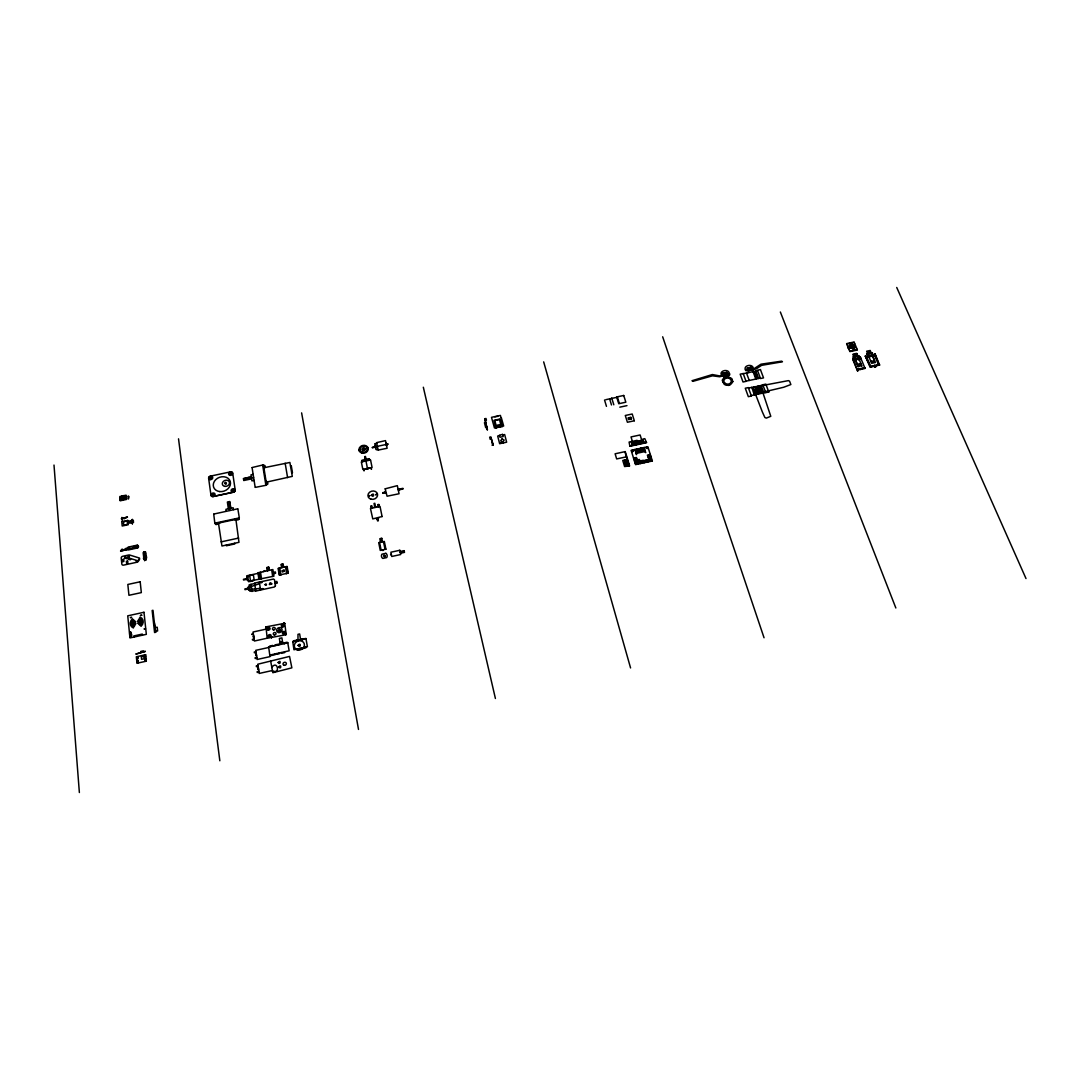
<?xml version="1.0" encoding="UTF-8"?>
<svg xmlns="http://www.w3.org/2000/svg" width="1080" height="1080" viewBox="0 0 1080 1080"><rect width="100%" height="100%" fill="white"/><g stroke="black" fill="none" stroke-linecap="round" stroke-linejoin="round"><path stroke-width="1.5" d="M280.625 630.045L279.194 628.952L278.343 630.855L280.476 630.531L278.249 630.707M281.259 574.668L280.53 574.952M143.397 558.468L143.681 557.644A1.85 1.525 -25.8 0 1 146.07 557.051L146.381 558.603A1.85 1.525 -25.7 0 1 143.978 559.197L143.141 552.677A1.85 1.525 -25.6 0 1 145.53 552.082M286.983 573.453L286.268 573.71M270.027 583.726L270.716 583.443M238.721 519.575L236.156 520.223M218.498 523.976L216.013 524.61M213.746 514.067L237.735 508.815M377.879 504.63L378.783 504.414M370.832 506.142L371.723 505.926M267.692 484.056L266.584 484.461M125.159 497.245L126.293 496.827M125.24 498.002L126.374 497.583M125.321 498.771L126.441 498.258M121.109 498.447L119.988 498.852M121.176 499.203L120.069 499.689M121.257 499.959L120.136 500.364M264.978 467.343L263.898 467.721M128.372 557.847L129.857 555.093L139.536 558.077L138.051 560.844L127.535 557.591L128.831 554.971L122.715 556.294A1.688 1.391 -26.4 0 0 121.23 558.05L121.838 564.057A1.701 1.391 -26.6 0 0 123.606 565.124L137.093 562.207L137.889 560.804M128.642 558.077L128.088 559.102L130.275 559.791L130.828 558.751M362.016 460.283L369.293 458.717M361.436 461.957L370.481 460.013M135.743 560.804L138.119 561.695L139.712 558.968M252.14 467.519L262.643 465.021L265.896 485.298L255.353 487.377M376.663 442.611L385.493 440.613L387.113 448.268L378.243 450.063M375.057 443.718L376.704 443.245M270.945 582.889C265.801 586.454 274.685 582.376 271.161 584.334M497.772 416.3L494.843 416.839M762.885 384.952L760.563 385.749L770.783 416.313L766.327 418.095L764.883 417.514L762.372 411.98L753.111 388.058L753.908 386.87M743.256 373.721L757.579 370.656M754.029 368.685L760.968 364.19L781.691 361.152L782.433 361.787L761.589 365.351L756.014 369.05L745.443 369.94L754.204 369.32M751.235 395.564L765.679 392.472M745.983 381.159L760.347 378.095M850.5 347.598L849.542 348.098A3.065 2.43 9.4 0 1 850.46 344.601A3.065 2.43 9.4 0 1 854.779 345.951A3.065 2.43 9.4 0 1 852.984 349.178L852.606 348.26M134.311 547.763L134.163 546.359C139.144 547.844 138.119 543.281 136.58 546.075A2.97 2.444 -25.4 0 0 136.715 547.358L137.565 547.952L138.402 547.115A2.066 1.701 -25.5 0 0 138.267 545.967L138.105 545.751A2.97 2.444 -25.6 0 1 138.24 547.034L137.578 547.668A1.377 1.134 -25.5 0 1 137.187 547.142L120.528 551.083L136.445 547.304M247.185 577.287L247.185 580.122L248.251 580.203M722.736 374.841L727.394 373.937M721.305 375.664L729.797 373.95L719.739 376.772L712.449 375.827L692.874 381.348L692.024 380.714L712.382 374.544L721.575 376.272M723.209 373.329L724.356 375.827L726.773 375.138L725.625 372.64M268.542 647.123L287.888 642.843M292.666 641.777L306.099 638.807M268.61 647.5L255.757 650.336L257.108 659.489L269.987 656.627L268.623 646.718L269.933 646.812M255.96 651.672L254.273 652.037L254.381 652.806L256.068 652.428M256.257 653.764L256.594 656.046M255.744 654.669L255.852 655.425M256.797 657.383L255.11 657.761L255.218 658.517L256.905 658.152M269.757 655.101L289.156 650.795L287.699 642.492L286.497 643.14M269.879 655.857L275.157 654.696L275.036 653.927M270.702 661.27L272.822 672.705L291.87 667.845L289.548 656.424L257.796 664.214L259.16 673.448L272.106 670.572M257.999 665.55L256.298 665.928L256.406 666.698L258.107 666.32M258.309 667.67L258.647 669.978M257.783 668.574L257.891 669.344M258.849 671.328L257.148 671.706L257.256 672.476L258.957 672.098M265.829 629.195L253.071 632.003L254.394 641.02L267.192 638.199L265.964 626.886L284.769 623.295L286.2 634.689L267.206 638.267M136.836 657.99L137.903 657.747M144.356 656.33L145.422 656.087M253.26 633.312L251.694 634.433L253.368 634.068M253.557 635.378L253.894 637.632M137.228 661.851L138.308 661.621M144.761 660.191L145.841 659.961M253.044 636.269L253.152 637.025M254.084 638.955L252.41 639.32L252.518 640.076L254.192 639.698M279.99 642.398L282.515 641.831M258.026 573.345L246.753 575.802L246.969 577.233L247.779 577.058M273.348 572.602L275.4 572.157L275.576 573.237L273.524 573.683M246.942 578.543L243.459 579.299L243.554 580.028L247.05 579.258M248.427 581.378L254.178 580.122L253.368 574.736L247.617 575.977L248.549 581.634L250.56 581.472L249.669 575.532M254.678 583.443L249.129 584.942L249.885 591.233L255.757 590.693M391.271 554.081L390.569 554.796L391.379 554.62M400.221 552.218L404.271 551.34M400.288 552.569L404.352 551.691M259.591 583.686L248.468 587.412L248.792 589.586L260.307 588.384M249.183 586.508C247.199 586.224 247.698 591.179 249.723 590.139M274.82 581.85L276.872 581.405L277.155 583.214L275.103 583.659M248.36 588.182L244.863 588.951L244.971 589.68L248.468 588.911M154.346 622.62L155.844 632.259L154.575 632.529L152.159 610.497L152.982 610.308L155.425 632.34M154.886 627.534L157.208 627.224L157.626 630.95L155.736 631.355M144.639 560.29L146.273 559.94L146.003 557.577L144.383 557.955M626.427 456.827L616.667 458.933L615.114 453.789L625.239 451.602L629.627 465.912L624.605 466.546L624.092 464.873L628.466 463.482M627.237 459.486L622.755 460.458L623.768 463.793L628.263 462.82M633.542 458.123L636.471 457.488L637.497 460.823M650.308 454.491L647.393 455.126L648.432 458.447L651.362 457.826M626.954 459.905L625.779 460.161L626.117 461.241L627.291 460.985M624.793 461.7L627.588 461.282M634.055 459.783L636.984 459.149M647.919 456.786L650.835 456.151M627.44 461.484L626.265 461.74L626.602 462.82L627.764 462.564M634.568 461.457L639.684 460.35L639.414 459.486L637.43 459.918L637.7 460.782M628.614 463.982L627.453 464.238L627.952 465.912L629.127 465.656M376.407 518.846L378.608 518.373M627.575 464.67L625.226 465.183M627.845 465.521L625.495 466.034M857.358 369.603L864.878 367.983M753.435 392.054L755.136 391.689L754.772 390.69A2.633 2.147 6.6 0 1 756.513 388.071L757.512 387.855L757.039 386.546L788.346 380.632L789.561 381.146L790.857 384.534L783.729 387.248L764.627 391.743L755.19 393.755L753.786 393.039M230.499 506.574L229.446 501.606M755.365 394.187L762.966 392.553M137.255 545.157L128.156 547.115L127.467 548.046A2.97 2.444 -25.8 0 0 127.602 549.329L128.358 549.936L137.565 547.952M382.725 492.669L385.304 492.115M398.655 489.24L402.935 488.322M398.142 489.443L401.018 489.348M382.86 493.344L385.439 492.791M398.25 489.942L403.083 488.997M637.97 441.018L638.672 442.962M640.035 440.573L640.643 442.544M641.898 440.168L642.614 442.112M642.884 439.952L643.599 441.909M632.556 445.163L637.996 443.988L637.281 441.693L631.854 442.868L632.691 445.311M629.775 445.932L646.475 442.341M143.829 552.919L145.058 552.663L145.503 556.781L144.288 557.037M145.112 553.203L145.22 554.135M143.924 553.824L145.557 553.473M144.045 554.945L145.274 554.661M145.328 555.188L145.449 556.254M374.072 507.263L376.258 506.79M144.315 557.402L145.544 557.132L145.773 559.251L144.558 559.508M221.103 541.863L238.626 538.083M644.733 450.32L635.971 452.223L636.525 454.639L634.932 449.51M644.909 451.562L636.538 453.37L636.174 452.169M262.67 465.183L263.453 465.021L266.666 484.961L265.869 485.136M263.534 465.521L264.6 465.372M119.745 496.544L126.117 495.18M128.169 495.99L128.52 499.014M485.46 420.296L486.432 420.093L486.014 418.487L484.677 418.77L487.471 429.813M119.921 498.177L120.933 498.015M128.277 496.651L129.033 496.49L128.453 498.339M126.36 497.489L125.388 497.664M846.815 344.075L854.266 342.482M119.988 498.933L121.014 498.771M501.309 417.663L503.658 426.019L494.464 427.977L491.495 417.326L500.405 415.422L500.931 417.474M386.006 443.043L386.6 445.824M485.527 422.132L487.202 429.867L485.055 418.689M126.522 499.014L125.577 499.19M485.339 422.55L484.461 422.739L485.703 427.653L486.594 427.464M358.952 449.752L359.897 449.55L360.086 450.522L359.154 450.725M368.05 447.808L367.106 448.011L367.308 448.996L368.24 448.794M386.195 443.948L388.246 444.042L386.411 444.92M374.936 446.513L372.344 447.741L375.07 447.161M386.815 443.988L386.951 444.636M372.276 447.417L387.086 444.272M290.507 465.98L291.29 465.804L292.464 472.662L291.681 472.838M253.152 474.404L250.979 474.863L251.91 480.857L254.084 480.398M605.799 399.681L617.423 397.211M722.79 374.666L727.394 373.68M747.495 369.401L752.085 368.429M721.791 375.287L729.567 374.301L722.021 375.908C717.687 370.777 729.014 367.956 729.338 373.68M745.821 370.156L753.584 369.185L746.051 370.791C741.744 365.499 753.043 362.961 753.354 368.564M377.987 449.442L376.339 449.699M251.289 476.861L243.472 478.521L243.769 480.519L251.6 478.858M243.513 478.791L249.318 477.279M243.621 479.52L253.611 477.387M849.731 351.121L857.196 349.529M364.554 459.081L366.512 458.663M867.551 353.389L871.101 352.633M266.22 482.22L267.327 482.099M619.812 407.16L626.967 405.635M852.93 358.87L860.423 357.264M865.377 356.211L875.097 354.132M213.327 496.409L233.321 492.143M853.308 359.802L860.801 358.195M865.755 357.143L875.489 355.064M490.955 437.481L493.29 445.055L492.115 445.271L492.723 444.407M499.568 435.645L497.678 436.05L499.649 443.691L506.642 442.193L504.657 434.552L502.767 434.957M860.936 358.506L853.065 360.194L857.534 371.034M875.057 355.495L865.958 357.601M121.905 517.414L122.445 521.14M491.373 439.101L490.212 439.358L489.659 437.198L490.82 436.941L492.899 445.136M491.886 441.113L492.642 444.11M367.214 469.206L367.996 469.044M860.895 363.582L857.331 364.351L854.321 357.062M870.926 361.436L874.49 360.68L871.425 353.403M748.481 388.031L759.2 386.046L761.778 392.999M132.003 520.438L131.166 520.614L131.423 523.112L132.273 522.936M131.247 521.492L132.084 521.195M131.342 522.356L132.179 522.058M630.464 417.852L631.165 417.92M761.953 389.826L760.388 390.163L760.077 389.327A2.633 2.147 6.6 0 0 756.797 387.788L755.609 388.044L755.082 386.613M856.845 369.374L864.742 367.673M870.291 366.485L878.918 364.635M748.089 367.929L749.021 370.481L751.532 370.035L750.829 367.443M129.398 555.944L128.844 556.983M145.544 552.069L146.65 557.766M635.283 460.593L636.147 460.134M631.922 442.841L631.031 441.639L629.1 442.058L629.883 446.269L646.569 442.665L644.801 438.669L642.856 439.088L643.558 442.962M649.094 457.529L650.012 457.137M871.303 361.355L871.79 362.273L874.409 361.706L874.112 360.761M857.709 364.271L858.182 365.175L860.814 364.621L860.517 363.663M727.097 373.613L726.543 372.384L722.291 373.586L722.898 375.206M896.724 287.469L1026 578.556M874.678 355.563L878.54 364.716M872.1 354.767L875.367 362.515L871.614 363.326L867.875 354.159M871.29 353.093L870.197 350.474L866.646 351.23L867.74 353.849M875.866 366.147L873.99 366.538M874.908 365.324L875.678 367.146M874.543 365.405L875.3 367.227M874.166 365.486L874.935 367.308M866.822 357.251L870.655 366.404M854.712 343.562L854.077 342.023L846.626 343.615L847.26 345.141M854.834 343.859L856.629 348.151M856.751 348.462L857.385 350.001L849.92 351.594L849.285 350.055M857.75 355.995L856.656 353.363L855.252 353.66L856.157 355.82L855.401 355.982L854.51 353.822L853.106 354.119L854.186 356.751M857.871 356.292L861.989 366.147L861.016 366.039L861.449 365.337L858.006 366.228L854.807 358.465M858.56 358.682L858.047 357.44L860.288 356.967L865.067 368.456L857.547 370.062L852.795 358.56L855.05 358.074L855.562 359.316M862.245 369.063L860.368 369.468M851.783 345.303L852.971 348.138M851.04 345.452L852.215 348.3M847.395 345.452L849.163 349.745M857.196 369.293L857.885 370.967M780.354 311.999L895.847 607.986M755.811 371.034L758.565 378.473M761.103 385.331L763.898 392.85M755.271 371.452L757.823 378.324M760.293 385.844L762.642 392.162M753.921 371.736L756.459 378.621M752.22 368.793L751.505 367.214L747.158 368.132L747.63 369.779M753.26 371.709L752.53 369.738L748.008 370.697L748.724 372.64M753.084 371.695L755.784 378.986M758.376 386.006L759.483 389.002M759.983 390.366L761.09 393.363M750.573 367.402L751.505 369.954M758.025 388.22L757.485 386.748L755.393 387.194L755.933 388.665M746.496 373.019L749.237 380.471M751.748 387.329L754.502 394.862M727.529 374.058L726.827 372.465L722.466 373.397L722.925 375.044M728.676 377.365L728.244 376.164L729.527 375.219L728.946 373.586L727.717 373.856L728.109 374.949L723.303 375.975L724.14 378.338M725.895 372.668L726.813 375.219M723.411 373.194L724.316 375.759M662.675 336.798L764.046 637.767M644.328 442.8L644.018 441.815L638.132 443.084L638.442 444.069M648.608 459.662L649.134 461.322M642.695 443.151L640.116 434.97L631.017 436.928L633.569 445.122M644.072 447.538L645.678 452.669L644.544 450.374M643.869 447.579L644.49 449.55L642.938 449.888L642.317 447.917M647.622 459.877L648.135 461.538M646.623 460.094L647.15 461.754M642.128 447.957L642.924 450.522L641.371 450.86L640.575 448.295M645.638 460.31L646.151 461.97M639.657 442.76L638.942 440.802L639.562 442.773M644.639 460.512L645.165 462.186M640.373 448.335L640.994 450.306L639.239 450.684L638.631 448.713M630.329 417.447L630.842 419.067M638.24 444.11L637.065 440.343L631.246 441.585L632.421 445.365M644.072 462.78L643.288 460.269L637.43 461.538L638.213 464.049M628.655 417.798L629.168 419.432M638.429 448.754L639.225 451.319L637.673 451.656L636.876 449.091M635.634 442.044L636.35 444.353M641.345 460.701L642.128 463.199M635.432 442.085L636.161 444.393M636.674 449.132L637.295 451.103L635.742 451.44L635.121 449.469M633.69 442.463L634.406 444.771M639.387 461.12L640.17 463.617M633.501 442.503L634.217 444.812M617.315 396.833L619.312 403.286M611.712 397.994L613.805 404.784M609.755 399.303L611.483 404.96M624.861 451.683L629.235 465.993M604.53 399.992L606.461 406.35M543.672 361.881L630.572 667.94M272.133 670.694C280.908 675.149 277.466 659.245 271.647 667.562M752.355 368.928L747.671 369.617M752.125 368.564L751.788 367.308L747.347 367.956L747.684 369.212M748.305 367.808L748.993 370.413M502.2 426.668L500.202 419L494.019 420.323L495.99 427.99M501.849 426.6L501.39 424.832L500.877 426.56L500.256 425.075L500.661 426.6L499.797 425.885L498.177 427.127L497.961 426.276L496.76 426.533L496.382 427.518L495.815 426.222L496.22 427.802M499.865 427.019L498.933 426.303L499.149 427.167M503.51 442.841L503.321 442.139L500.796 442.679L500.971 443.381M498.015 427.41L497.07 426.695L497.3 427.572M129.816 636.444C133.245 638.928 130.896 629.478 129.56 633.947M423.333 387.234L495.41 698.49M398.534 488.646L398.925 490.509M376.623 442.841L378.068 449.847M385.182 491.522L385.56 493.385M375.017 443.948L376.164 449.496M374.841 446.026L375.179 447.66M370.602 460.188L372.087 467.478L362.853 469.449L361.395 462.159M378.864 504.563L379.283 506.615M367.227 447.984L367.43 448.97M369.428 458.906L369.657 460.053M371.223 467.654L371.452 469.341L371.115 467.681M377.879 504.779L378.284 506.831M369.144 468.099L365.81 468.815M383.481 541.634L385.047 549.383M365.931 458.784L365.459 456.476L364.689 456.651L365.148 458.96M374.814 503.253L375.57 506.939M377.906 518.521L378.365 520.776M365.081 456.57L367.605 469.125M374.018 503.415L374.76 507.114M377.109 518.697L377.555 520.938M381.024 538.501L381.726 542.012M383.4 549.747L382.928 550.584L382.779 549.882M380.619 538.582L381.321 542.093M379.58 542.471L381.132 550.233M371.817 506.088L372.222 508.14M361.989 460.485L362.219 461.646M363.839 469.233L364.055 470.921L363.717 469.26M359.775 449.577L359.978 450.549M370.818 506.304L371.223 508.356M301.617 412.884L358.506 729.432M285.161 463.252L287.591 477.603M305.735 647.123L305.87 647.879L297.027 649.85L296.906 649.08M304.06 647.5L304.182 648.257M301.995 638.942L302.117 639.698M301.779 638.982L301.901 639.738M302.332 647.879L302.454 648.635M300.524 639.265L299.646 633.947L297.972 634.325L297.999 639.819M301.738 648.014L301.86 648.769M300.861 648.202L300.983 648.972M286.726 566.541L287.807 573.17M237.87 509.018L239.328 517.901L214.826 523.165L213.732 514.202M299.214 648.567L299.336 649.337M299.052 648.608L299.174 649.364M285.498 566.811L286.578 573.426M296.744 640.102L296.865 640.845M296.541 640.143L296.663 640.899M283.662 567.216L283.135 564.003L281.097 564.449L281.61 567.648M282.731 564.084L283.244 567.297M283.743 570.335L283.918 571.414M294.057 641.48L292.734 641.371L293.949 649.742L307.422 646.758L305.91 638.456L293.814 640.75L293.935 641.507M281.502 564.354L282.029 567.567M282.515 570.605L282.69 571.685M264.776 465.588L265.019 467.14M267.462 482.301L267.719 483.867M279.774 568.053L280.841 574.682M278.546 568.323L279.612 574.952M284.486 623.552L283.594 623.552M287.05 643.019L286.929 642.263L278.735 644.085L278.856 644.841M274.995 572.251L275.157 573.318M273.767 572.508L273.928 573.588M284.202 642.87L284.324 643.626M283.986 642.924L284.108 643.68M271.647 569.822L272.687 576.464M284.526 651.834L284.648 652.59L281.353 653.319L281.232 652.563M282.731 643.194L281.894 637.875L279.369 638.429L280.206 643.761M269.393 570.321L268.893 567.095L266.854 567.54L267.354 570.767M268.488 567.189L268.988 570.402M252.099 467.721L255.137 487.134M267.26 567.459L267.759 570.672M269.703 583.146L269.933 584.604M277.803 645.071L277.682 644.315L274.954 644.922L275.062 645.678M279.045 653.049L279.153 653.805L276.844 654.318L276.723 653.562M264.695 571.333L264.587 570.618L263.048 571.698M273.591 646.002L272.336 646.286M272.754 646.191L272.646 645.435L269.69 646.083L269.811 646.839M260.523 572.251L261.536 578.894M259.295 572.522L260.307 579.163M266.787 627.453L265.896 627.453M258.944 579.461L257.931 572.805L272.875 569.552L273.915 576.194L250.884 580.838M259.349 582.053L260.55 590.018M253.409 580.662L251.762 581.027M250.965 584.253L252.045 591.503M239.126 517.941L239.234 518.63L215.123 523.813L215.028 523.125M238.626 518.751L238.721 519.44M235.94 519.332L236.034 520.02M233.415 509.625L233.145 507.762L225.95 509.301L226.22 511.178M230.756 508.275L229.77 501.538L227.381 502.052L228.353 508.788M234.657 543.254L234.765 543.956L226.368 545.778L226.274 545.076M228.582 501.795L229.824 510.408M218.43 523.098L218.525 523.787M215.73 523.679L215.825 524.367M178.524 438.831L219.834 760.779M136.593 545.832L136.742 547.236M133.515 521.465L129.073 522.274M133.609 522.329L129.168 523.139M142.425 635.202L142.304 634.082L133.772 635.945L133.893 637.065M143.6 651.767L143.505 650.822L140.764 651.429L140.859 652.374M126.347 517.644L123.944 518.859L123.863 518.184M129.775 548.735L129.668 547.682L126.968 548.262L127.076 549.315M123.917 495.612L121.932 496.044M129.101 548.883L128.925 547.493L127.683 548.114M126.428 549.464L126.32 548.411L125.105 548.667L125.213 549.72M122.54 518.468L121.73 519.372L121.662 518.657M122.728 550.26L122.621 549.207L121.406 549.464L121.514 550.517M54 465.062L79.367 792.531M264.114 469.098A1.62 1.337 -18.3 0 1 265.478 467.438L289.899 462.456L292.288 476.375L267.8 481.829A1.62 1.35 -18.6 0 1 266.004 480.83M234.266 519.696A1.647 1.377 -21.3 0 1 236.075 520.722L238.977 542.322L221.954 546.008L218.673 524.462A1.661 1.377 -21.9 0 1 220.091 522.747M848.853 349.002A4.347 3.456 9.4 0 1 847.692 346.194M137.498 621.284A1.512 1.269 -28.8 0 1 137.714 623.376M135.986 623.754A1.512 1.269 -28.8 0 1 135.769 621.662M138.132 620.231A2.821 2.363 -28.8 0 1 138.537 624.105M135.338 624.807A2.821 2.363 -28.8 0 1 134.946 620.919M138.78 619.164A4.131 3.456 -28.8 0 1 139.374 624.848M134.69 625.874A4.131 3.456 -28.8 0 1 134.109 620.19M139.428 618.111A5.427 4.55 -28.8 0 1 140.211 625.577M134.042 626.927A5.427 4.55 -28.8 0 1 133.272 619.461M140.076 617.058A6.737 5.643 -28.8 0 1 141.048 626.319M133.394 627.993A6.737 5.643 -28.8 0 1 132.448 618.719M385.304 555.782C383.738 559.13 382.59 553.176 385.304 555.849M371.466 495.207C374.018 499.027 374.679 491.238 371.466 495.207M364.784 449.159C362.03 452.912 362.192 445.973 364.784 449.159M144.275 628.979L145.53 628.789L144.275 628.938M385.195 488.808L387.072 496.22L399.06 493.749L397.332 485.649L385.195 488.808M140.481 615.411L141.737 615.222L140.481 615.411M382.09 516.524L372.776 518.913L370.467 508.518L380.038 506.452L382.09 516.577M129.614 632.192L130.869 631.962L129.614 632.151M130.478 617.598L131.733 617.369L130.491 617.558M124.011 498.474C122.769 501.228 121.851 496.53 124.011 498.528M129.775 633.798C130.653 642.708 133.002 629.897 129.775 633.758M224.708 483.368C227.165 486.594 226.638 479.912 224.721 483.219M758.916 390.163C756.027 393.782 756.041 386.451 758.916 390.163M298.08 645.422C300.807 649.215 300.996 641.304 298.08 645.422M298.931 645.408L299.768 645.327L298.931 645.408M283.392 632.772L284.404 632.678L283.406 632.731M284.675 623.498L283.406 623.66L284.675 623.538M285.093 634.19L286.362 634.122L285.107 634.149M278.141 662.539C280.422 666.05 281.259 658.706 278.141 662.459M278.816 666.954C281.138 670.491 281.678 663.228 278.829 666.873M282.272 625.658L283.284 625.577L282.272 625.658M276.601 582.471L275.36 582.62L276.588 582.593M270.162 635.85L269.163 636.039L270.162 635.89M270.972 637.308L272.241 637.2L270.972 637.308M265.707 627.467L266.976 627.399L265.721 627.426M268.07 628.789L269.082 628.736L268.07 628.763M263.021 588.627L261.779 588.816L263.021 588.627M265.086 584.753C267.408 586.859 266.355 582.12 265.1 584.644M260.834 582.538L262.076 582.471L260.847 582.457M275.427 585.806L274.442 586.98L255.812 591.057L254.624 583.092L273.564 579.029L274.482 579.785L275.427 585.806M233.874 490.388C232.726 493.007 231.566 488.484 233.874 490.388M229.81 473.688C231.971 475.686 231.107 471.15 229.81 473.648M648.513 455.585L649.715 455.693L648.513 455.558M650.079 460.215C652.617 462.753 651.524 457.569 650.093 460.107M650.389 460.242L651.605 460.39L650.403 460.175M212.301 494.748C214.461 496.787 213.556 492.17 212.301 494.708M646.151 447.782C648.378 450.482 647.96 445.108 646.151 447.782M646.475 447.808L647.676 447.917L646.475 447.808M209.952 477.913C212.004 479.939 211.424 475.416 209.979 477.819M639.401 462.605L638.199 462.524L639.401 462.605M640.157 462.105L641.358 462.213L640.157 462.105M642.101 461.687L643.316 461.795L642.114 461.646M635.418 463.388C637.713 466.074 637.146 460.714 635.418 463.334M635.864 458.663L634.662 458.541L635.864 458.69M635.742 463.415L636.944 463.523L635.742 463.374M868.334 351.796L869.346 351.972L868.334 351.769M631.571 450.927C633.717 453.614 633.42 448.322 631.584 450.819M631.881 450.954L633.082 451.062L631.894 450.927M857.925 366.377L859.1 366.579L857.925 366.35M858.357 359.519L859.532 359.694L858.357 359.519M855.347 360.167L856.535 360.369L855.374 360.099M879.647 365.013L870.102 367.187L865.242 355.901L870.413 366.795L879.053 364.945L874.962 353.822L879.647 365.04M759.793 389.664L759.28 391.487L757.093 391.945L755.406 390.609L755.919 388.787L758.12 388.314L759.793 389.664M732.848 381.618L729.797 385.101L728.312 385.412L724.505 384.548L722.277 380.525L722.641 379.31L726.813 376.745L731.727 378.513L732.848 381.618M126.563 557.793L125.24 557.861L126.563 557.793M127.264 557.644L126.711 558.684L124.524 558.009L125.091 556.97L127.264 557.644M129.019 558.549L129.897 559.305L129.019 558.549M502.011 438.939L500.62 440.829L502.794 441.95L504.185 440.06L502.011 438.939M756.932 388.314L755.365 389.624L756.041 391.46L758.282 391.959L759.834 390.636L759.159 388.814L756.932 388.314M642.398 461.295L642.911 462.065L642.506 461.417M145.287 651.402L136.053 654.008L145.287 651.402M266.382 627.048L266.288 627.858L266.382 627.048M284.081 623.147L284 623.957L284.081 623.147M145.638 654.723L136.337 656.762L136.998 663.242L146.327 661.19L145.638 654.723M137.808 656.788L136.728 657.018L136.931 658.949L138.011 658.719L137.808 656.788M145.328 655.128L144.248 655.371L144.45 657.302L145.53 657.058L145.328 655.128M144.072 656.221L141.318 656.829L141.588 659.313L144.328 658.706L144.072 656.221M138.2 660.65L137.133 660.893L137.322 662.823L138.402 662.594L138.2 660.65M145.733 658.989L144.653 659.232L144.855 661.163L145.935 660.92L145.733 658.989M271.661 636.889L271.566 637.713L271.661 636.889M285.781 633.771L285.687 634.595L285.781 633.771M284.148 570.254L282.11 570.699L282.285 571.765L284.324 571.32L284.148 570.254M385.911 549.194L380.268 550.422L378.715 542.66L384.332 541.445L385.911 549.194M288.212 573.075L279.207 575.046L278.141 568.418L287.132 566.46L288.212 573.075M385.844 553.325L381.929 554.175A3.969 3.456 -15.1 0 0 382.779 558.441L386.707 557.577A3.969 3.456 -15.3 0 0 385.844 553.325M399.816 550.274L390.893 552.218L391.757 556.484L400.694 554.526L399.816 550.274M404.136 550.665L400.923 551.367L401.288 553.068L404.487 552.366L404.136 550.665M143.978 612.279L127.737 615.83L129.965 637.929L146.34 634.338L143.978 612.279M144.666 560.574L143.708 551.759L144.666 560.574M627.102 459.689L624.362 460.283L625.28 463.28L628.02 462.686L627.102 459.689M635.256 458.271L635.269 459L635.256 458.271M649.107 455.274L649.12 456.003L649.107 455.274M635.769 459.932L635.783 460.661L635.769 459.932M649.634 456.935L649.647 457.663L649.634 456.935M649.593 459.445L643.653 460.728L644.166 462.402L650.12 461.106L649.593 459.445M638.793 462.213L638.807 462.956L638.793 462.213M640.75 461.795L640.764 462.524L640.75 461.795M652.361 460.985L635.553 464.63L631.139 450.333L647.851 446.729L652.361 460.985M140.184 581.783L127.832 584.456L128.939 595.296L141.332 592.61L140.184 581.783M381.794 538.326L379.85 538.758L380.403 541.526L382.347 541.107L381.794 538.326M631.476 418.932L628.574 419.553L628.061 417.933L630.976 417.299L631.476 418.932M634.325 420.768L627.399 422.253L625.293 415.49L632.205 414.005L634.325 420.768M768.785 392.013L765.747 392.661L762.817 384.764L765.841 384.115L768.785 392.013M751.397 396.009L748.346 396.671L745.281 388.233L748.318 387.585L751.397 396.009M369.698 495.558L368.807 496.287L369.698 495.558M376.731 494.046L375.84 494.775L376.731 494.046M641.02 440.357L641.534 442.355L641.02 440.357M633.663 443.691L632.394 443.975L632.705 444.96L633.974 444.69L633.663 443.691M635.607 443.286L634.244 443.57L634.554 444.555L635.904 444.272L635.607 443.286M637.443 442.881L636.188 443.151L636.498 444.137L637.754 443.867L637.443 442.881M123.647 559.332L122.431 559.589L122.634 561.708L123.863 561.452L123.647 559.332M123.336 559.94L122.958 561.101L123.336 559.94M127.616 561.006L126.387 561.263L126.603 563.382L127.832 563.125L127.616 561.006M127.305 561.614L126.927 562.774L127.305 561.614M230.459 471.865L210.384 476.145A2.052 1.688 -20.7 0 0 208.616 478.251L210.978 495.288A2.066 1.701 -21.1 0 0 213.232 496.557L233.456 492.237A2.066 1.701 -20.3 0 0 235.21 490.104L232.7 473.121A2.052 1.688 -19.8 0 0 230.459 471.865M126.239 496.395L119.867 497.759L120.177 500.796L126.563 499.433L126.239 496.395M124.119 497.543L122.135 497.961L122.31 499.649L124.294 499.23L124.119 497.543M499.5 419.526L494.815 420.525L496.085 425.439L500.769 424.44L499.5 419.526M853.794 345.978L849.879 346.815L850.203 347.612L854.118 346.775L853.794 345.978M623.727 395.469L616.653 396.968L618.745 403.731L625.833 402.206L623.727 395.469M760.428 369.576L757.418 370.224L760.509 378.526L763.533 377.892L760.428 369.576M743.189 373.531L740.178 374.166L743.013 381.996L746.051 381.348L743.189 373.531M857.101 353.943L853.173 354.78L853.511 355.59L857.439 354.74L857.101 353.943M858.87 355.752L853.065 356.994L858.87 355.752M872.411 352.85L866.619 354.092L872.411 352.85M502.619 434.417L499.433 435.105L499.986 437.265L503.186 436.577L502.619 434.417M127.44 517.063L121.46 518.697L127.44 517.063M127.791 520.425L121.77 521.707L122.202 526L128.25 524.718L127.791 520.425M132.314 519.453L132.368 523.827L132.314 519.453M133.407 520.452L128.993 521.532L133.407 520.452M219.672 491.576A8.816 7.263 -20.5 0 0 230.216 481.315A8.816 7.263 -20.5 0 0 215.744 479.642A8.816 7.263 -20.5 0 0 219.672 491.576M230.107 475.362A2.025 1.661 -19.8 0 0 232.511 473.013A2.025 1.661 -19.8 0 0 229.176 472.635A2.025 1.661 -19.8 0 0 230.107 475.362M210.236 479.601A2.025 1.661 -20.7 0 0 212.666 477.239A2.025 1.661 -20.7 0 0 209.345 476.847A2.025 1.661 -20.7 0 0 210.236 479.601M212.571 496.449A2.038 1.688 -21.1 0 0 215.028 494.073A2.038 1.688 -21.1 0 0 211.68 493.668A2.038 1.688 -21.1 0 0 212.571 496.449M232.565 492.183A2.038 1.688 -20.3 0 0 235.008 489.807A2.038 1.688 -20.3 0 0 231.647 489.402A2.038 1.688 -20.3 0 0 232.565 492.183M224.978 486.378A3.659 3.01 -20.3 0 0 229.365 482.126A3.659 3.01 -20.3 0 0 223.344 481.41A3.659 3.01 -20.3 0 0 224.978 486.378M278.91 632.583A2.808 2.444 -24.1 0 0 281.934 628.965A2.808 2.444 -24.1 0 0 277.25 628.682A2.808 2.444 -24.1 0 0 278.91 632.583M273.618 629.924A1.404 1.215 -24.3 0 0 275.144 628.128A1.404 1.215 -24.3 0 0 272.795 627.98A1.404 1.215 -24.3 0 0 273.618 629.924M274.401 634.986A1.404 1.229 -24.5 0 0 275.926 633.177A1.404 1.229 -24.5 0 0 273.578 633.042A1.404 1.229 -24.5 0 0 274.401 634.986M282.528 626.994A1.512 1.31 -23.7 0 0 284.162 625.05A1.512 1.31 -23.7 0 0 281.637 624.902A1.512 1.31 -23.7 0 0 282.528 626.994M268.312 630.126A1.512 1.31 -24.5 0 0 269.959 628.182A1.512 1.31 -24.5 0 0 267.435 628.034A1.512 1.31 -24.5 0 0 268.312 630.126M283.649 634.109A1.512 1.323 -24 0 0 285.296 632.164A1.512 1.323 -24 0 0 282.757 632.003A1.512 1.323 -24 0 0 283.649 634.109M269.406 637.254A1.512 1.323 -24.9 0 0 271.053 635.31A1.512 1.323 -24.9 0 0 268.529 635.148A1.512 1.323 -24.9 0 0 269.406 637.254M284.418 665.334A1.701 1.499 -25.7 0 0 286.254 663.107A1.701 1.499 -25.7 0 0 283.419 662.931A1.701 1.499 -25.7 0 0 284.418 665.334M298.526 650.079A5.198 4.577 -24 0 0 304.115 643.343A5.198 4.577 -24 0 0 295.407 642.803A5.198 4.577 -24 0 0 298.526 650.079M363.015 450.644A1.701 1.418 -13.4 0 0 365.256 448.916A1.701 1.418 -13.4 0 0 362.529 448.24A1.701 1.418 -13.4 0 0 363.015 450.644M362.3 452.358A3.794 3.173 -13.4 0 0 367.308 448.483A3.794 3.173 -13.4 0 0 361.206 446.985A3.794 3.173 -13.4 0 0 362.3 452.358M361.989 453.087A4.685 3.915 -13.4 0 0 368.186 448.295A4.685 3.915 -13.4 0 0 360.626 446.445A4.685 3.915 -13.4 0 0 361.989 453.087M371.101 499.217A4.873 4.144 -14.1 0 0 377.541 494.14A4.873 4.144 -14.1 0 0 369.671 492.17A4.873 4.144 -14.1 0 0 371.101 499.217M725.261 383.44A3.753 3.078 5.2 0 0 731.268 381.618A3.753 3.078 5.2 0 0 726.152 378.189A3.753 3.078 5.2 0 0 725.261 383.44M724.667 384.035A4.698 3.848 5.2 0 0 732.213 381.753A4.698 3.848 5.2 0 0 725.801 377.46A4.698 3.848 5.2 0 0 724.667 384.035M756.216 391.675A2.39 1.958 6.6 0 0 759.969 390.42A2.39 1.958 6.6 0 0 756.621 388.314A2.39 1.958 6.6 0 0 756.216 391.675M850.743 347.936A1.985 1.566 9.4 0 0 853.942 347.18A1.985 1.566 9.4 0 0 851.324 345.276A1.985 1.566 9.4 0 0 850.743 347.936M125.037 524.961A2.187 1.782 -24.9 0 0 127.535 522.274A2.187 1.782 -24.9 0 0 123.944 522.072A2.187 1.782 -24.9 0 0 125.037 524.961"/></g></svg>
